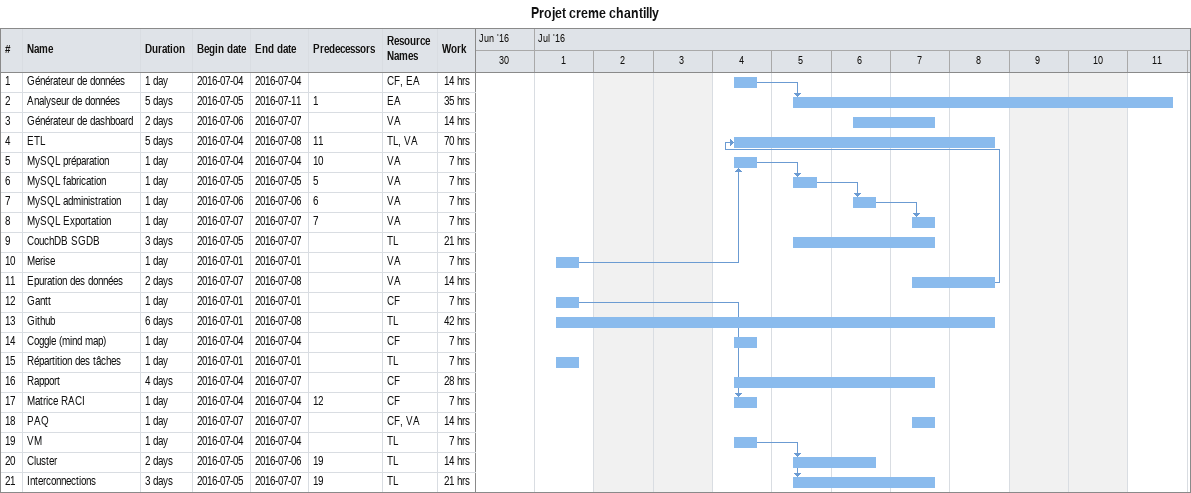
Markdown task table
Projet creme chantilly

| ID | Task | Duration | Start | Finish | Predecessors | Resources | Work (h) |
|---|---|---|---|---|---|---|---|
| 1 | Générateur de données | 1d | 2016-07-04 | 2016-07-04 |  | CF, EA | 14 |
| 2 | Analyseur de données | 5d | 2016-07-05 | 2016-07-11 | 1 | EA | 35 |
| 3 | Générateur de dashboard | 2d | 2016-07-06 | 2016-07-07 |  | VA | 14 |
| 4 | ETL | 5d | 2016-07-04 | 2016-07-08 | 11 | TL, VA | 70 |
| 5 | MySQL préparation | 1d | 2016-07-04 | 2016-07-04 | 10 | VA | 7 |
| 6 | MySQL fabrication | 1d | 2016-07-05 | 2016-07-05 | 5 | VA | 7 |
| 7 | MySQL administration | 1d | 2016-07-06 | 2016-07-06 | 6 | VA | 7 |
| 8 | MySQL Exportation | 1d | 2016-07-07 | 2016-07-07 | 7 | VA | 7 |
| 9 | CouchDB SGDB | 3d | 2016-07-05 | 2016-07-07 |  | TL | 21 |
| 10 | Merise | 1d | 2016-07-01 | 2016-07-01 |  | VA | 7 |
| 11 | Epuration des données | 2d | 2016-07-07 | 2016-07-08 |  | VA | 14 |
| 12 | Gantt | 1d | 2016-07-01 | 2016-07-01 |  | CF | 7 |
| 13 | Github | 6d | 2016-07-01 | 2016-07-08 |  | TL | 42 |
| 14 | Coggle (mind map) | 1d | 2016-07-04 | 2016-07-04 |  | CF | 7 |
| 15 | Répartition des tâches | 1d | 2016-07-01 | 2016-07-01 |  | TL | 7 |
| 16 | Rapport | 4d | 2016-07-04 | 2016-07-07 |  | CF | 28 |
| 17 | Matrice RACI | 1d | 2016-07-04 | 2016-07-04 | 12 | CF | 7 |
| 18 | PAQ | 1d | 2016-07-07 | 2016-07-07 |  | CF, VA | 14 |
| 19 | VM | 1d | 2016-07-04 | 2016-07-04 |  | TL | 7 |
| 20 | Cluster | 2d | 2016-07-05 | 2016-07-06 | 19 | TL | 14 |
| 21 | Interconnections | 3d | 2016-07-05 | 2016-07-07 | 19 | TL | 21 |
